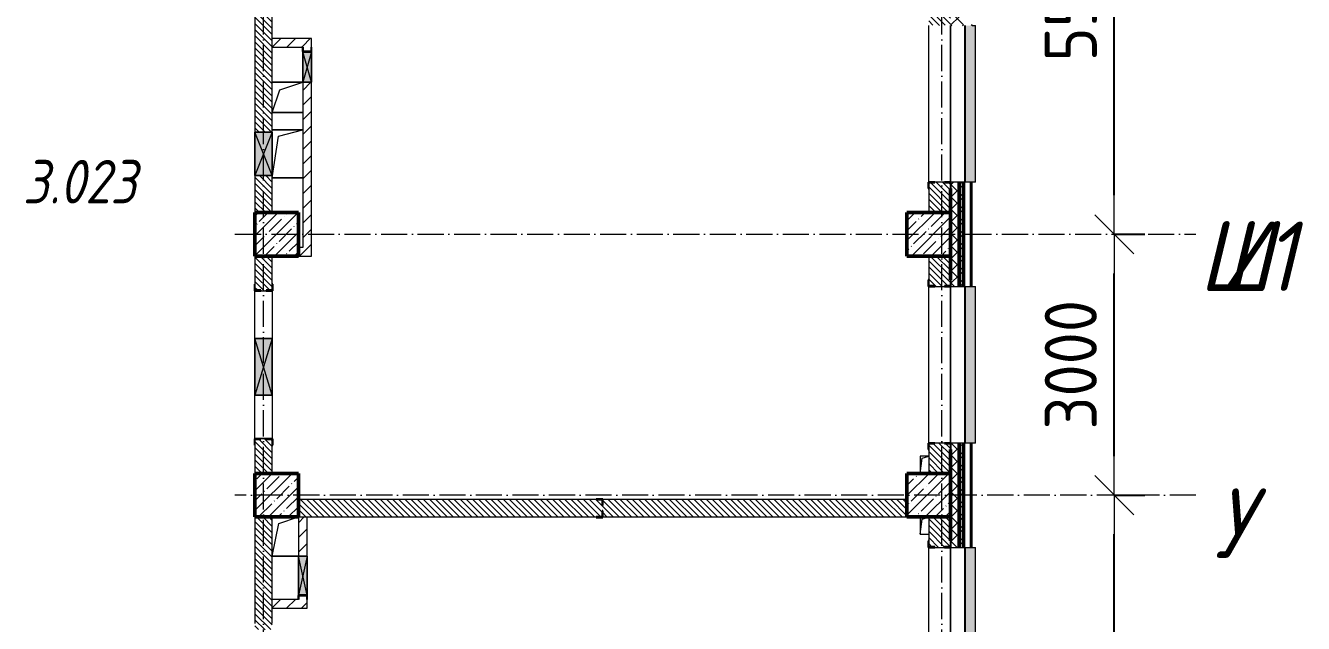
# Model space of a CAD drawing. Header units: millimetres. Extents: x 2294 to 908349, y -83289 to 219220.
# Drawn here: x 256196 to 270894, y 38881 to 45756 of the extents above; entities that cross this region are included whole.
import ezdxf

# ---------------------------------------------------------------- set-up
doc = ezdxf.new("R2010")
doc.units = ezdxf.units.MM
doc.linetypes.add('50_200_ШТРИХ_1Т_ш5_п1_п1_', pattern=[700, 500, -100, 0, -100])
for name, color, linetype, lineweight in [('A-____-____-DIMS', 7, 'Continuous', 9), ('A-DETL-GENF-OTLN', 7, 'Continuous', 9), ('A-FLOR-____-OTLN', 7, 'Continuous', 9), ('A-GENM-____-MCUT', 7, 'Continuous', 25), ('A-GENM-____-OTLN', 7, 'Continuous', 9), ('A-GENM-____-OTLN-1', 7, 'Continuous', 25), ('A-GLAZ-____-OTLN', 7, 'Continuous', 9), ('A-WALL-____-MCUT-2', 7, 'Continuous', 50), ('A-WALL-____-MCUT-3', 7, 'Continuous', 9), ('A-WALL-____-OTLN', 7, 'Continuous', 9), ('A-WALL-____-PATT-1', 7, 'Continuous', 9), ('A-WALL-FNSH-MCUT-1', 7, 'Continuous', 9), ('I-WALL-____-OTLN', 7, 'Continuous', 9), ('S-COLS-____-MCUT', 7, 'Continuous', 50), ('S-COLS-____-OTLN', 7, 'Continuous', 9), ('S-GRID-____-IDEN', 7, 'Continuous', 9), ('S-GRID-____-OTLN-1', 7, '50_200_ШТРИХ_1Т_ш5_п1_п1_', 9), ('Марки помещений', 7, 'Continuous', 9)]:
    doc.layers.add(name, color=color, linetype=linetype, lineweight=lineweight)
doc.layers.add('A-GLAZ-____-OTLN-1', color=7, linetype='Continuous', lineweight=9, true_color=0xc0c0c0)
doc.styles.add('ISOCPEUR_I', font='isocpeui.ttf', dxfattribs={"width": 0.9, "height": 2.5})
doc.styles.add('ISOCPEUR_I_2', font='isocpeui.ttf', dxfattribs={"width": 0.85, "height": 2.3})
doc.styles.add('СПДС', font='isocpeur.ttf', dxfattribs={"width": 0.9})
doc.dimstyles.new('Размера А3', dxfattribs={"dimtxt": 800, "dimasz": 450, "dimexe": 350, "dimexo": 100, "dimgap": 200, "dimtad": 1, "dimdec": 0, "dimrnd": 10, "dimzin": 0, "dimdsep": 46, "dimtxsty": 'СПДС', "dimblk": 'ARROWHEAD_6', "dimcen": 1, "dimclrd": 5, "dimclre": 5, "dimclrt": 5, "dimazin": 0, "dimtfac": 1, "dimtdec": 0, "dimtmove": 2, "dimatfit": 3, "dimfxl": 1, "dimtolj": 1, "dimtzin": 0, "dimarcsym": 0})
pattern_1 = [(45, (165583.51, 6025.28), (-70.71068, 70.71068), []), (135, (165583.51, 6025.28), (-70.71068, -70.71068), [])]
pattern_2 = [(135, (165583.507, 6025.276), (-35.35534, -35.35534), [])]
pattern_3 = [(45, (165583.51, 6025.28), (-84.85281, 84.85281), [])]

# ---------------------------------------------------------------- blocks, each defined once
blk = doc.blocks.new('ARROWHEAD_6')
at = {"color": 0, "linetype": 'Continuous'}
for p, q in [((-0.5, -0.5), (0.5, 0.5)), ((0, 0), (-1, 0))]:
    blk.add_line(p, q, dxfattribs=at)
blk = doc.blocks.new('*D2705')
at = {"layer": 'A-____-____-DIMS', "color": 0, "lineweight": -2, "transparency": 16777216}
for p, q in [((268712, 40356), (269068, 40356)), ((268718, 34806), (268718, 39906)), ((268712, 34356), (269068, 34356))]:
    blk.add_line(p, q, dxfattribs=at)
at = {"layer": 'Defpoints', "color": 0, "transparency": 16777216}
for p in [(268612, 40356), (268718, 40356), (268612, 34356)]:
    blk.add_point(p, dxfattribs=at)
at = {"layer": 'A-____-____-DIMS', "color": 0, "lineweight": -2, "transparency": 16777216, "xscale": 450, "yscale": 450, "zscale": 450}
for p, rotation in [((268718, 40356), 90), ((268718, 34356), 270)]:
    blk.add_blockref('ARROWHEAD_6', p, dxfattribs=dict(at, rotation=rotation))
at = {"layer": 'A-____-____-DIMS', "color": 0, "transparency": 16777216, "insert": (268218, 37356), "char_height": 600, "attachment_point": 5, "rotation": 90, "style": 'СПДС'}
blk.add_mtext('\\A1;6000', dxfattribs=at)
blk = doc.blocks.new('*D2706')
at = {"layer": 'A-____-____-DIMS', "color": 0, "lineweight": -2, "transparency": 16777216}
for p, q in [((268712, 43356), (269068, 43356)), ((268718, 40806), (268718, 42906)), ((268712, 40356), (269068, 40356))]:
    blk.add_line(p, q, dxfattribs=at)
at = {"layer": 'Defpoints', "color": 0, "transparency": 16777216}
for p in [(268612, 43356), (268718, 43356), (268612, 40356)]:
    blk.add_point(p, dxfattribs=at)
at = {"layer": 'A-____-____-DIMS', "color": 0, "lineweight": -2, "transparency": 16777216, "xscale": 450, "yscale": 450, "zscale": 450}
for p, rotation in [((268718, 43356), 90), ((268718, 40356), 270)]:
    blk.add_blockref('ARROWHEAD_6', p, dxfattribs=dict(at, rotation=rotation))
at = {"layer": 'A-____-____-DIMS', "color": 0, "transparency": 16777216, "insert": (268218, 41856), "char_height": 600, "attachment_point": 5, "rotation": 90, "style": 'СПДС'}
blk.add_mtext('\\A1;3000', dxfattribs=at)
blk = doc.blocks.new('*D2707')
at = {"layer": 'A-____-____-DIMS', "color": 0, "lineweight": -2, "transparency": 16777216}
for p, q in [((268712, 48856), (269068, 48856)), ((268718, 43806), (268718, 48406)), ((268712, 43356), (269068, 43356))]:
    blk.add_line(p, q, dxfattribs=at)
at = {"layer": 'Defpoints', "color": 0, "transparency": 16777216}
for p in [(268612, 48856), (268718, 48856), (268612, 43356)]:
    blk.add_point(p, dxfattribs=at)
at = {"layer": 'A-____-____-DIMS', "color": 0, "lineweight": -2, "transparency": 16777216, "xscale": 450, "yscale": 450, "zscale": 450}
for p, rotation in [((268718, 48856), 90), ((268718, 43356), 270)]:
    blk.add_blockref('ARROWHEAD_6', p, dxfattribs=dict(at, rotation=rotation))
at = {"layer": 'A-____-____-DIMS', "color": 0, "transparency": 16777216, "insert": (268218, 46106), "char_height": 600, "attachment_point": 5, "rotation": 90, "style": 'СПДС'}
blk.add_mtext('\\A1;5500', dxfattribs=at)
blk = doc.blocks.new('BSC_Колонна _Прямоугольная - 500х500-V33-АР1_План отверстий 3 этажа в осях 1-64_А-ГГ')
at = {"layer": 'S-COLS-____-OTLN'}
h = blk.add_hatch(dxfattribs=at)
h.set_pattern_fill('FP_70', color=256, style=0, pattern_type=2)
h.set_pattern_definition([(45, (-101000, -34331.04), (-114.04925, 114.04925), []), (45, (-100885.95, -34331.04), (-114.04925, 114.04925), [201.613, -40.323, 3.353, -36.97])])
h.paths.add_polyline_path([(-250, -250), (250, -250), (250, 250), (-250, 250), (-250, -56)], flags=0)
at = {"layer": 'S-COLS-____-MCUT'}
for p, q in [((250, 250), (-250, 250)), ((-250, 250), (-250, -250)), ((250, -250), (250, 250)), ((-250, -250), (250, -250))]:
    blk.add_line(p, q, dxfattribs=at)
blk = doc.blocks.new('BSC_Колонна _Прямоугольная - 500х500-V34-АР1_План отверстий 3 этажа в осях 1-64_А-ГГ')
at = {"layer": 'S-COLS-____-OTLN'}
h = blk.add_hatch(dxfattribs=at)
h.set_pattern_fill('FP_71', color=256, style=0, pattern_type=2)
h.set_pattern_definition([(45, (-93500, -34331.04), (-114.04925, 114.04925), []), (45, (-93385.95, -34331.04), (-114.04925, 114.04925), [201.613, -40.323, 3.353, -36.97])])
h.paths.add_polyline_path([(-250, -250), (250, -250), (250, 250), (-250, 250)], flags=0)
at = {"layer": 'S-COLS-____-MCUT'}
for p, q in [((250, 250), (-250, 250)), ((-250, 250), (-250, -250)), ((250, -250), (250, 250)), ((-250, -250), (250, -250))]:
    blk.add_line(p, q, dxfattribs=at)
blk = doc.blocks.new('BSC_Колонна _Прямоугольная - 500х500-V35-АР1_План отверстий 3 этажа в осях 1-64_А-ГГ')
at = {"layer": 'S-COLS-____-OTLN'}
h = blk.add_hatch(dxfattribs=at)
h.set_pattern_fill('FP_72', color=256, style=0, pattern_type=2)
h.set_pattern_definition([(45, (-101000, -37331.04), (-114.04925, 114.04925), []), (45, (-100885.95, -37331.04), (-114.04925, 114.04925), [201.613, -40.323, 3.353, -36.97])])
h.paths.add_polyline_path([(-250, -250), (250, -250), (250, 250), (-250, 250)], flags=0)
at = {"layer": 'S-COLS-____-MCUT'}
for p, q in [((250, 250), (-250, 250)), ((-250, 250), (-250, -250)), ((250, -250), (250, 250)), ((-250, -250), (250, -250))]:
    blk.add_line(p, q, dxfattribs=at)
blk = doc.blocks.new('BSC_Колонна _Прямоугольная - 500х500-V36-АР1_План отверстий 3 этажа в осях 1-64_А-ГГ')
at = {"layer": 'S-COLS-____-OTLN'}
h = blk.add_hatch(dxfattribs=at)
h.set_pattern_fill('FP_73', color=256, style=0, pattern_type=2)
h.set_pattern_definition([(45, (-93500, -37331.04), (-114.04925, 114.04925), []), (45, (-93385.95, -37331.04), (-114.04925, 114.04925), [201.613, -40.323, 3.353, -36.97])])
h.paths.add_polyline_path([(-250, -250), (250, -250), (250, 250), (-250, 250)], flags=0)
at = {"layer": 'S-COLS-____-MCUT'}
for p, q in [((250, 250), (-250, 250)), ((-250, 250), (-250, -250)), ((250, -250), (250, 250)), ((-250, -250), (250, -250))]:
    blk.add_line(p, q, dxfattribs=at)
blk = doc.blocks.new('Фахверк_СКБ_Уголок - 250_2700-27497298-АР1_План отверстий 3 этажа в осях 1-64_А-ГГ')
at = {"layer": 'A-GENM-____-MCUT'}
for p, q in [((200, 181), (125, 181)), ((125, 181), (125, 106)), ((131, 106), (131, 175)), ((131, 175), (200, 175)), ((200, 175), (200, 181)), ((125, 106), (131, 106)), ((131, -6), (125, -6)), ((125, -6), (125, -81)), ((125, -81), (200, -81)), ((131, -75), (131, -6)), ((200, -75), (131, -75)), ((200, -81), (200, -75))]:
    blk.add_line(p, q, dxfattribs=at)
blk = doc.blocks.new('Фахверк_СКБ_Уголок - 200_3550-28267367-АР1_План отверстий 3 этажа в осях 1-64_А-ГГ')
at = {"layer": 'A-GENM-____-MCUT'}
for p, q in [((200, 156), (125, 156)), ((125, 156), (125, 81)), ((131, 81), (131, 150)), ((131, 150), (200, 150)), ((200, 150), (200, 156)), ((125, 81), (131, 81)), ((131, 19), (125, 19)), ((125, 19), (125, -56)), ((131, -50), (131, 19)), ((125, -56), (200, -56)), ((200, -50), (131, -50)), ((200, -56), (200, -50))]:
    blk.add_line(p, q, dxfattribs=at)
blk = doc.blocks.new('154_Стойка_СКБ_Уголок - СМ-2480_200-28346303-АР1_План отверстий 3 этажа в осях 1-64_А-ГГ')
at = {"layer": 'A-GENM-____-MCUT'}
for p, q in [((125, 156), (125, 81)), ((200, 156), (125, 156)), ((131, 81), (131, 150)), ((131, 150), (200, 150)), ((200, 150), (200, 156)), ((125, 81), (131, 81)), ((131, 19), (125, 19)), ((125, 19), (125, -56)), ((131, -50), (131, 19)), ((125, -56), (200, -56)), ((200, -50), (131, -50)), ((200, -56), (200, -50))]:
    blk.add_line(p, q, dxfattribs=at)
blk = doc.blocks.new('Стойка_Влож_Полоса боковая - Полоса-28213942-АР1_План отверстий 3 этажа в осях 1-64_А-ГГ')
at = {"layer": 'A-GENM-____-OTLN'}
for p, q in [((-5, 60), (0, 60)), ((-5, -60), (-5, 60)), ((0, 31), (0, -31)), ((0, -60), (-5, -60))]:
    blk.add_line(p, q, dxfattribs=at)
blk = doc.blocks.new('Фахверк_СКБ_Уголок - 200_3960-28268576-АР1_План отверстий 3 этажа в осях 1-64_А-ГГ')
at = {"layer": 'A-GENM-____-MCUT'}
for p, q in [((200, 156), (125, 156)), ((125, 156), (125, 81)), ((131, 81), (131, 150)), ((131, 150), (200, 150)), ((200, 150), (200, 156)), ((125, 81), (131, 81)), ((131, 19), (125, 19)), ((125, 19), (125, -56)), ((131, -50), (131, 19)), ((125, -56), (200, -56)), ((200, -50), (131, -50)), ((200, -56), (200, -50))]:
    blk.add_line(p, q, dxfattribs=at)
blk = doc.blocks.new('AR_Отверстие прямоугольное _в плите_ - AR_Отверстие прямоугольное _в плите_-V179-АР1_План отверстий 3 этажа в осях 1-64_А-ГГ')
at = {"layer": 'A-GENM-____-OTLN'}
for p, q in [((50, 100), (-50, 100)), ((-50, 100), (-50, -100)), ((-50, -100), (-25, 75)), ((-25, 75), (50, 100))]:
    blk.add_line(p, q, dxfattribs=at)
blk = doc.blocks.new('AR_Отверстие прямоугольное _в плите_ - AR_Отверстие прямоугольное _в плите_-V178-АР1_План отверстий 3 этажа в осях 1-64_А-ГГ')
at = {"layer": 'A-GENM-____-OTLN'}
for p, q in [((-50, 100), (-50, -100)), ((-50, -100), (-25, 75)), ((-25, 75), (50, 100)), ((-50, -100), (50, -100))]:
    blk.add_line(p, q, dxfattribs=at)
blk = doc.blocks.new('AR_Отверстие прямоугольное _в плите_ - AR_Отверстие прямоугольное _в плите_-30552844-АР1_План отверстий 3 этажа в осях 1-64_А-ГГ')
at = {"layer": 'A-GENM-____-OTLN'}
for p, q in [((175, 175), (-175, 175)), ((-87, 87), (175, 175)), ((-175, -175), (-87, 87)), ((-175, -175), (175, -175))]:
    blk.add_line(p, q, dxfattribs=at)
blk = doc.blocks.new('AR_Отверстие прямоугольное _в плите_ - AR_Отверстие прямоугольное _в плите_-30552585-АР1_План отверстий 3 этажа в осях 1-64_А-ГГ')
at = {"layer": 'A-GENM-____-OTLN'}
for p, q in [((175, 275), (-175, 275)), ((-175, -275), (-105, 205)), ((-105, 205), (175, 275)), ((-175, -275), (175, -275))]:
    blk.add_line(p, q, dxfattribs=at)
blk = doc.blocks.new('AR_Отверстие прямоугольное _в плите_ - AR_Отверстие прямоугольное _в плите_-30552603-АР1_План отверстий 3 этажа в осях 1-64_А-ГГ')
at = {"layer": 'A-GENM-____-OTLN'}
for p, q in [((-150, -225), (-75, 150)), ((-75, 150), (150, 225)), ((-150, -225), (150, -225))]:
    blk.add_line(p, q, dxfattribs=at)
blk = doc.blocks.new('Отлив_СКБ - Отлив витража_120_НВФ-31885688-АР1_План отверстий 3 этажа в осях 1-64_А-ГГ')
at = {"layer": 'A-GLAZ-____-OTLN-1'}
for points in [[(4275, -2), (4800, -2), (4800, 0), (0, 0), (0, -2), (740, -2)], [(4275, -120), (4800, -120), (4800, -2), (0, -2), (0, -120), (740, -120)]]:
    blk.add_hatch(color=256, dxfattribs=at).paths.add_polyline_path(points, flags=0)
at = {"layer": 'A-GLAZ-____-OTLN'}
for p, q in [((0, 0), (4800, 0)), ((4800, -2), (0, -2)), ((0, -120), (0, -83)), ((0, -120), (4800, -120)), ((4800, -83), (4800, -120))]:
    blk.add_line(p, q, dxfattribs=at)
blk = doc.blocks.new('Отлив_СКБ - Отлив витража_120_НВФ-31885687-АР1_План отверстий 3 этажа в осях 1-64_А-ГГ')
at = {"layer": 'A-GLAZ-____-OTLN-1'}
for points in [[(0, 0), (0, -2), (1800, -2), (1800, 0), (534, 0)], [(0, -2), (0, -120), (1800, -120), (1800, -2), (534, -2)]]:
    blk.add_hatch(color=256, dxfattribs=at).paths.add_polyline_path(points, flags=0)
at = {"layer": 'A-GLAZ-____-OTLN'}
for p, q in [((0, 0), (1800, 0)), ((1800, -2), (0, -2)), ((0, -120), (0, -83)), ((0, -120), (1800, -120)), ((1800, -83), (1800, -120))]:
    blk.add_line(p, q, dxfattribs=at)
blk = doc.blocks.new('AR_Отверстие прямоугольное _в стене_ - AR_Отверстие прямоугольное _в стене__ОВ-36949509-АР1_План отверстий 3 этажа в осях 1-64_А-ГГ')
at = {"layer": 'A-GLAZ-____-OTLN'}
blk.add_hatch(color=256, dxfattribs=at).paths.add_polyline_path([(250, -100), (250, 100), (-250, 100), (-250, -100)], flags=0)
at = {"layer": 'A-DETL-GENF-OTLN'}
for p, q in [((-250, -100), (-250, 100)), ((-250, 100), (250, 100)), ((250, 100), (-250, -100)), ((-250, 100), (250, -100)), ((250, 100), (-250, 100)), ((-250, 100), (-250, -100)), ((250, 100), (250, -100)), ((250, -100), (250, 100)), ((250, -100), (-250, -100)), ((-250, -100), (250, -100))]:
    blk.add_line(p, q, dxfattribs=at)
blk = doc.blocks.new('AR_Отверстие прямоугольное _в стене_ - AR_Отверстие прямоугольное _в стене__ОВ-36951366-АР1_План отверстий 3 этажа в осях 1-64_А-ГГ')
at = {"layer": 'A-GLAZ-____-OTLN'}
blk.add_hatch(color=256, dxfattribs=at).paths.add_polyline_path([(225, 50), (-225, 50), (-225, -50), (225, -50), (225, 47)], flags=0)
at = {"layer": 'A-DETL-GENF-OTLN'}
for p, q in [((-225, -50), (-225, 50)), ((-225, 50), (225, 50)), ((225, 50), (-225, -50)), ((-225, 50), (225, -50)), ((225, 50), (-225, 50)), ((-225, 50), (-225, -50)), ((225, -50), (-225, -50)), ((-225, -50), (225, -50))]:
    blk.add_line(p, q, dxfattribs=at)
blk = doc.blocks.new('AR_Отверстие прямоугольное _в стене_ - AR_Отверстие прямоугольное _в стене__ОВ-36948832-АР1_План отверстий 3 этажа в осях 1-64_А-ГГ')
at = {"layer": 'A-GLAZ-____-OTLN'}
blk.add_hatch(color=256, dxfattribs=at).paths.add_polyline_path([(175, -47), (175, 50), (-175, 50), (-175, -50), (175, -50)], flags=0)
at = {"layer": 'A-DETL-GENF-OTLN'}
for p, q in [((-175, 50), (175, 50)), ((175, 50), (-175, -50)), ((-175, 50), (175, -50)), ((175, 50), (-175, 50)), ((175, 50), (175, -50)), ((175, -50), (175, 50)), ((175, -50), (-175, -50)), ((-175, -50), (175, -50))]:
    blk.add_line(p, q, dxfattribs=at)
blk = doc.blocks.new('AR_Отверстие прямоугольное _в стене_ - AR_Отверстие прямоугольное _в стене__ОВ-36945931-АР1_План отверстий 3 этажа в осях 1-64_А-ГГ')
at = {"layer": 'A-GLAZ-____-OTLN'}
blk.add_hatch(color=256, dxfattribs=at).paths.add_polyline_path([(325, 100), (-325, 100), (-325, -100), (325, -100)], flags=0)
at = {"layer": 'A-DETL-GENF-OTLN'}
for p, q in [((-325, -100), (-325, 100)), ((-325, 100), (325, 100)), ((325, 100), (-325, -100)), ((-325, 100), (325, -100)), ((325, 100), (-325, 100)), ((-325, 100), (-325, -100)), ((325, 100), (325, -100)), ((325, -100), (325, 100)), ((325, -100), (-325, -100)), ((-325, -100), (325, -100))]:
    blk.add_line(p, q, dxfattribs=at)
blk = doc.blocks.new('154_Фахверк_СКБ_Швеллер - Тип_100_3960_зеркало-28515619-АР1_План отверстий 3 этажа в осях 1-64_А-ГГ')
at = {"layer": 'A-GENM-____-MCUT'}
for p, q in [((175, 50), (125, 50)), ((125, 50), (125, -50)), ((128, 47), (175, 47)), ((128, -47), (128, 47)), ((175, 47), (175, 50)), ((125, -50), (175, -50)), ((175, -47), (128, -47)), ((175, -50), (175, -47))]:
    blk.add_line(p, q, dxfattribs=at)
blk = doc.blocks.new('3floor')
at = {"layer": 'A-WALL-____-PATT-1'}
h = blk.add_hatch(dxfattribs=at)
h.set_pattern_fill('FP_1', color=256, style=0, pattern_type=2)
h.set_pattern_definition(pattern_1)
h.paths.add_polyline_path([(266934, 4006), (266934, 4956), (266840, 4956), (266840, 4881), (266834, 4881), (266834, 4006)], flags=0)
h.paths.add_polyline_path([(266840, 6756), (266934, 6756), (266934, 7956), (266840, 7956), (266840, 7881), (266834, 7881), (266834, 6831), (266840, 6831), (266840, 6759)], flags=0)
h.paths.add_polyline_path([(266934, 9756), (266934, 10956), (266840, 10956), (266840, 10881), (266834, 10881), (266834, 9831), (266840, 9831), (266840, 9756)], flags=0)
h.paths.add_polyline_path([(266934, 12756), (266934, 13956), (266840, 13956), (266840, 13881), (266834, 13881), (266834, 12831), (266840, 12831), (266840, 12756)], flags=0)
h.paths.add_polyline_path([(266840, 15756), (266934, 15756), (266934, 16956), (266840, 16956), (266840, 16881), (266834, 16881), (266834, 15831), (266840, 15831), (266840, 15762)], flags=0)
h.paths.add_polyline_path([(266840, 21756), (266934, 21756), (266934, 22956), (266840, 22956), (266840, 22881), (266834, 22881), (266834, 21831), (266840, 21831), (266840, 21762)], flags=0)
h.paths.add_polyline_path([(266840, 24756), (266934, 24756), (266934, 25956), (266840, 25956), (266840, 25881), (266834, 25881), (266834, 24831), (266840, 24831), (266840, 24762)], flags=0)
h.paths.add_polyline_path([(266934, 27756), (266934, 28956), (266840, 28956), (266840, 28881), (266834, 28881), (266834, 27831), (266840, 27831), (266840, 27756)], flags=0)
h.paths.add_polyline_path([(266840, 30756), (266934, 30756), (266934, 31956), (266840, 31956), (266840, 31881), (266834, 31881), (266834, 30831), (266840, 30831), (266840, 30762)], flags=0)
h.paths.add_polyline_path([(266934, 33756), (266934, 34956), (266840, 34956), (266840, 34881), (266834, 34881), (266834, 33831), (266840, 33831), (266840, 33756)], flags=0)
h.paths.add_polyline_path([(266934, 39756), (266934, 40956), (266840, 40956), (266840, 40881), (266834, 40881), (266834, 39831), (266840, 39831), (266840, 39756)], flags=0)
h.paths.add_polyline_path([(266840, 42756), (266934, 42756), (266934, 43956), (266840, 43956), (266840, 43881), (266834, 43881), (266834, 42831), (266840, 42831), (266840, 42762)], flags=0)
h.paths.add_polyline_path([(266934, 45756), (266934, 46956), (266840, 46956), (266840, 46881), (266834, 46881), (266834, 45831), (266840, 45831), (266840, 45756)], flags=0)
h.paths.add_polyline_path([(266934, 51756), (266934, 52821), (266834, 52821), (266834, 51831), (266840, 51831), (266840, 51756)], flags=0)
h = blk.add_hatch(dxfattribs=at)
h.set_pattern_fill('FP_1', color=256, style=0, pattern_type=2)
h.set_pattern_definition(pattern_1)
h.paths.add_polyline_path([(266934, 3956), (266984, 3956), (266984, 4956), (266934, 4956), (266934, 4006)], flags=0)
h.paths.add_polyline_path([(266934, 6756), (266984, 6756), (266984, 7956), (266934, 7956), (266934, 6759)], flags=0)
h.paths.add_polyline_path([(266984, 9756), (266984, 10956), (266934, 10956), (266934, 9756)], flags=0)
h.paths.add_polyline_path([(266984, 12756), (266984, 13956), (266934, 13956), (266934, 12756)], flags=0)
h.paths.add_polyline_path([(266934, 15756), (266984, 15756), (266984, 16956), (266934, 16956), (266934, 16220)], flags=0)
h.paths.add_polyline_path([(266934, 21756), (266984, 21756), (266984, 22956), (266934, 22956), (266934, 22240)], flags=0)
h.paths.add_polyline_path([(266984, 24756), (266984, 25956), (266934, 25956), (266934, 24756)], flags=0)
h.paths.add_polyline_path([(266984, 27756), (266984, 28956), (266934, 28956), (266934, 27756)], flags=0)
h.paths.add_polyline_path([(266934, 30756), (266984, 30756), (266984, 31956), (266934, 31956), (266934, 30840)], flags=0)
h.paths.add_polyline_path([(266934, 33756), (266984, 33756), (266984, 34956), (266934, 34956), (266934, 34280)], flags=0)
h.paths.add_polyline_path([(266934, 39756), (266984, 39756), (266984, 40956), (266934, 40956), (266934, 40301)], flags=0)
h.paths.add_polyline_path([(266984, 42756), (266984, 43956), (266934, 43956), (266934, 42756)], flags=0)
h.paths.add_polyline_path([(266934, 45756), (266984, 45756), (266984, 46956), (266934, 46956), (266934, 46321)], flags=0)
h.paths.add_polyline_path([(266934, 51756), (266984, 51756), (266984, 52821), (266934, 52821), (266934, 52341)], flags=0)
h = blk.add_hatch(dxfattribs=at)
h.set_pattern_fill('FP_3', color=256, style=0, pattern_type=2)
h.set_pattern_definition([(45, (165583.51, 6025.28), (-85.53659, 85.53659), []), (45, (165640.53, 6025.28), (-85.53659, 85.53659), [])])
h.paths.add_polyline_path([(267064, 3856), (267084, 3856), (267084, 4956), (267064, 4956), (267064, 3876)], flags=0)
h.paths.add_polyline_path([(267084, 6756), (267084, 7956), (267064, 7956), (267064, 6756)], flags=0)
h.paths.add_polyline_path([(267064, 9756), (267084, 9756), (267084, 10956), (267064, 10956), (267064, 10199)], flags=0)
h.paths.add_polyline_path([(267064, 12756), (267084, 12756), (267084, 13956), (267064, 13956), (267064, 12780)], flags=0)
h.paths.add_polyline_path([(267084, 15756), (267084, 16956), (267064, 16956), (267064, 15756)], flags=0)
h.paths.add_polyline_path([(267084, 21756), (267084, 22956), (267064, 22956), (267064, 21756)], flags=0)
h.paths.add_polyline_path([(267084, 24756), (267084, 25956), (267064, 25956), (267064, 24756)], flags=0)
h.paths.add_polyline_path([(267084, 27756), (267084, 28956), (267064, 28956), (267064, 27756)], flags=0)
h.paths.add_polyline_path([(267064, 30756), (267084, 30756), (267084, 31956), (267064, 31956), (267064, 30840)], flags=0)
h.paths.add_polyline_path([(267084, 33756), (267084, 34956), (267064, 34956), (267064, 33756)], flags=0)
h.paths.add_polyline_path([(267084, 39756), (267084, 40956), (267064, 40956), (267064, 39756)], flags=0)
h.paths.add_polyline_path([(267064, 42756), (267084, 42756), (267084, 43956), (267064, 43956), (267064, 42881)], flags=0)
h.paths.add_polyline_path([(267084, 45756), (267084, 46956), (267064, 46956), (267064, 45756)], flags=0)
h.paths.add_polyline_path([(267084, 51756), (267084, 52821), (267064, 52821), (267064, 51756)], flags=0)
h = blk.add_hatch(dxfattribs=at)
h.set_pattern_fill('FP_6', color=256, style=0, pattern_type=2)
h.set_pattern_definition(pattern_2)
h.paths.add_polyline_path([(259034, 43606), (259034, 44031), (258834, 44031), (258834, 43606)], flags=0)
h.paths.add_polyline_path([(259034, 44531), (259034, 48456), (258834, 48456), (258834, 44531)], flags=0)
h = blk.add_hatch(dxfattribs=at)
h.set_pattern_fill('FP_6', color=256, style=0, pattern_type=2)
h.set_pattern_definition(pattern_2)
h.paths.add_polyline_path([(266584, 43606), (266834, 43606), (266834, 43950), (266765, 43950), (266765, 43956), (266653, 43956), (266653, 43950), (266584, 43950), (266584, 43881)], flags=0)
h.paths.add_polyline_path([(266653, 45756), (266765, 45756), (266765, 45762), (266834, 45762), (266834, 46950), (266765, 46950), (266765, 46956), (266653, 46956), (266653, 46950), (266584, 46950), (266584, 45762), (266653, 45762)], flags=0)
h = blk.add_hatch(dxfattribs=at)
h.set_pattern_fill('FP_4', color=256, style=0, pattern_type=2)
h.set_pattern_definition(pattern_3)
h.paths.add_polyline_path([(259384, 45506), (259384, 45606), (259034, 45606), (259034, 45506)], flags=0)
h = blk.add_hatch(dxfattribs=at)
h.set_pattern_fill('FP_4', color=256, style=0, pattern_type=2)
h.set_pattern_definition(pattern_3)
h.paths.add_polyline_path([(259484, 43106), (259484, 45106), (259384, 45106), (259384, 43106)], flags=0)
h.paths.add_polyline_path([(259477, 45459), (259481, 45459), (259481, 45506), (259484, 45506), (259484, 45606), (259384, 45606), (259384, 45506), (259387, 45506), (259387, 45459)], flags=0)
h = blk.add_hatch(dxfattribs=at)
h.set_pattern_fill('FP_6', color=256, style=0, pattern_type=2)
h.set_pattern_definition(pattern_2)
h.paths.add_polyline_path([(258834, 40606), (259034, 40606), (259034, 41000), (258965, 41000), (258965, 41006), (258903, 41006), (258903, 41000), (258834, 41000), (258834, 40931)], flags=0)
h.paths.add_polyline_path([(258965, 42706), (258965, 42712), (259034, 42712), (259034, 43106), (258834, 43106), (258834, 42712), (258903, 42712), (258903, 42706)], flags=0)
h = blk.add_hatch(dxfattribs=at)
h.set_pattern_fill('FP_4', color=256, style=0, pattern_type=2)
h.set_pattern_definition(pattern_3)
h.paths.add_polyline_path([(259384, 43106), (259384, 43206), (259334, 43206), (259334, 43106)], flags=0)
h = blk.add_hatch(dxfattribs=at)
h.set_pattern_fill('FP_6', color=256, style=0, pattern_type=2)
h.set_pattern_definition(pattern_2)
h.paths.add_polyline_path([(266765, 40606), (266834, 40606), (266834, 40950), (266765, 40950), (266765, 40956), (266653, 40956), (266653, 40950), (266584, 40950), (266584, 40606)], flags=0)
h.paths.add_polyline_path([(266765, 42756), (266765, 42762), (266834, 42762), (266834, 43106), (266584, 43106), (266584, 42762), (266653, 42762), (266653, 42756)], flags=0)
h = blk.add_hatch(dxfattribs=at)
h.set_pattern_fill('FP_6', color=256, style=0, pattern_type=2)
h.set_pattern_definition(pattern_2)
h.paths.add_polyline_path([(266315, 40106), (266334, 40106), (266334, 40306), (262834, 40306), (262834, 40237), (262828, 40237), (262828, 40306), (259334, 40306), (259334, 40106), (262828, 40106), (262828, 40175), (262834, 40175), (262834, 40106), (264548, 40106)], flags=0)
h = blk.add_hatch(dxfattribs=at)
h.set_pattern_fill('FP_6', color=256, style=0, pattern_type=2)
h.set_pattern_definition(pattern_2)
h.paths.add_polyline_path([(259034, 34606), (259034, 34900), (258965, 34900), (258965, 34906), (258903, 34906), (258903, 34900), (258834, 34900), (258834, 34606)], flags=0)
h.paths.add_polyline_path([(258903, 36706), (258965, 36706), (258965, 36712), (259034, 36712), (259034, 37000), (258965, 37000), (258965, 37006), (258903, 37006), (258903, 37000), (258834, 37000), (258834, 36712), (258903, 36712)], flags=0)
h.paths.add_polyline_path([(258903, 38806), (258965, 38806), (258965, 38812), (259034, 38812), (259034, 40106), (258834, 40106), (258834, 38812), (258903, 38812)], flags=0)
h = blk.add_hatch(dxfattribs=at)
h.set_pattern_fill('FP_4', color=256, style=0, pattern_type=2)
h.set_pattern_definition(pattern_3)
h.paths.add_polyline_path([(259431, 39156), (259431, 39203), (259337, 39203), (259337, 39156), (259384, 39156)], flags=0)
h.paths.add_polyline_path([(259334, 39656), (259434, 39656), (259434, 40106), (259334, 40106)], flags=0)
h = blk.add_hatch(dxfattribs=at)
h.set_pattern_fill('FP_6', color=256, style=0, pattern_type=2)
h.set_pattern_definition(pattern_2)
h.paths.add_polyline_path([(266584, 34606), (266834, 34606), (266834, 34950), (266765, 34950), (266765, 34956), (266653, 34956), (266653, 34950), (266584, 34950), (266584, 34881)], flags=0)
h.paths.add_polyline_path([(266653, 39756), (266765, 39756), (266765, 39762), (266834, 39762), (266834, 40106), (266584, 40106), (266584, 39762), (266653, 39762)], flags=0)
h = blk.add_hatch(dxfattribs=at)
h.set_pattern_fill('FP_4', color=256, style=0, pattern_type=2)
h.set_pattern_definition(pattern_3)
h.paths.add_polyline_path([(259034, 39056), (259434, 39056), (259434, 39156), (259034, 39156)], flags=0)
at = {"layer": 'A-FLOR-____-OTLN'}
for p, q in [((259034, 45106), (259384, 45106)), ((259384, 44756), (259034, 44756)), ((259034, 44556), (259384, 44556)), ((259384, 44006), (259034, 44006)), ((259334, 39656), (259034, 39656))]:
    blk.add_line(p, q, dxfattribs=at)
at = {"layer": 'A-WALL-____-MCUT-2'}
for p, q in [((266934, 42756), (266934, 43956)), ((266984, 42756), (266984, 43956)), ((266834, 43881), (266834, 43606)), ((266834, 43106), (266834, 42831)), ((266834, 40881), (266834, 40606)), ((266934, 39756), (266934, 40956)), ((266984, 39756), (266984, 40956)), ((266834, 40106), (266834, 39831))]:
    blk.add_line(p, q, dxfattribs=at)
at = {"layer": 'A-WALL-____-MCUT-3'}
for p, q in [((258834, 48456), (258834, 44531)), ((259034, 44531), (259034, 48456)), ((258834, 44031), (258834, 43606)), ((259034, 43606), (259034, 44031)), ((266765, 43956), (266653, 43956)), ((267064, 43956), (266840, 43956)), ((267064, 42756), (267064, 43956)), ((266584, 43881), (266584, 43606)), ((258834, 43106), (258834, 42781)), ((259034, 42781), (259034, 43106)), ((266584, 43106), (266584, 42831)), ((258903, 42706), (258965, 42706)), ((266653, 42756), (266765, 42756)), ((266840, 42756), (267064, 42756)), ((258834, 40931), (258834, 40606)), ((259034, 40606), (259034, 40931)), ((266584, 40881), (266584, 40606)), ((266765, 40956), (266653, 40956)), ((267064, 40956), (266840, 40956)), ((267064, 39756), (267064, 40956)), ((262759, 40306), (259334, 40306)), ((266334, 40306), (262834, 40306)), ((258834, 40106), (258834, 38881)), ((259034, 38881), (259034, 40106)), ((259334, 40106), (262759, 40106)), ((262834, 40106), (266334, 40106)), ((266584, 40106), (266584, 39831)), ((266653, 39756), (266765, 39756)), ((266840, 39756), (267064, 39756))]:
    blk.add_line(p, q, dxfattribs=at)
at = {"layer": 'A-WALL-____-OTLN'}
for p, q in [((266584, 43956), (266584, 45756)), ((266834, 43956), (266834, 45756)), ((266834, 45756), (266834, 43956)), ((266584, 40956), (266584, 42756)), ((266834, 40956), (266834, 42756)), ((266834, 42756), (266834, 40956)), ((266584, 34956), (266584, 39756)), ((266834, 34956), (266834, 39756)), ((266834, 39756), (266834, 34956))]:
    blk.add_line(p, q, dxfattribs=at)
at = {"layer": 'A-WALL-FNSH-MCUT-1'}
for p, q in [((259484, 45606), (259034, 45606)), ((259484, 45506), (259484, 45606)), ((259034, 45506), (259384, 45506)), ((259384, 45106), (259384, 43206)), ((259484, 43106), (259484, 45106)), ((267084, 43956), (267064, 43956)), ((267064, 43956), (267064, 42756)), ((267084, 42756), (267084, 43956)), ((259384, 43206), (259334, 43206)), ((259334, 43106), (259484, 43106)), ((267064, 42756), (267084, 42756)), ((267084, 40956), (267064, 40956)), ((267064, 40956), (267064, 39756)), ((267084, 39756), (267084, 40956)), ((259334, 40106), (259334, 39656)), ((259334, 40106), (259334, 40106)), ((259434, 39656), (259434, 40106)), ((267064, 39756), (267084, 39756)), ((259334, 39156), (259034, 39156)), ((259434, 39056), (259434, 39156)), ((259034, 39056), (259434, 39056))]:
    blk.add_line(p, q, dxfattribs=at)
at = {"layer": 'I-WALL-____-OTLN'}
for p, q in [((258834, 42156), (258834, 42706)), ((259034, 42706), (259034, 42156)), ((258834, 41006), (258834, 41506)), ((259034, 41506), (259034, 41006))]:
    blk.add_line(p, q, dxfattribs=at)
at = {"layer": 'A-GENM-____-OTLN'}
for name, p in [('AR_Отверстие прямоугольное _в плите_ - AR_Отверстие прямоугольное _в плите_-30552844-АР1_План отверстий 3 этажа в осях 1-64_А-ГГ', (259209, 44931)), ('AR_Отверстие прямоугольное _в плите_ - AR_Отверстие прямоугольное _в плите_-30552585-АР1_План отверстий 3 этажа в осях 1-64_А-ГГ', (259209, 44281)), ('AR_Отверстие прямоугольное _в плите_ - AR_Отверстие прямоугольное _в плите_-V179-АР1_План отверстий 3 этажа в осях 1-64_А-ГГ', (266534, 40706)), ('AR_Отверстие прямоугольное _в плите_ - AR_Отверстие прямоугольное _в плите_-30552603-АР1_План отверстий 3 этажа в осях 1-64_А-ГГ', (259184, 39881)), ('AR_Отверстие прямоугольное _в плите_ - AR_Отверстие прямоугольное _в плите_-V178-АР1_План отверстий 3 этажа в осях 1-64_А-ГГ', (266534, 40006))]:
    blk.add_blockref(name, p, dxfattribs=at)
at = {"layer": 'A-GENM-____-OTLN', "rotation": 269.9999999999999}
blk.add_blockref('Стойка_Влож_Полоса боковая - Полоса-28213942-АР1_План отверстий 3 этажа в осях 1-64_А-ГГ', (258934, 41006), dxfattribs=at)
at = {"layer": 'A-GENM-____-OTLN-1'}
for name, p, rotation in [('154_Фахверк_СКБ_Швеллер - Тип_100_3960_зеркало-28515619-АР1_План отверстий 3 этажа в осях 1-64_А-ГГ', (259434, 45331), 90), ('Фахверк_СКБ_Уголок - 250_2700-27497298-АР1_План отверстий 3 этажа в осях 1-64_А-ГГ', (266659, 44081), 269.9999999999999), ('Фахверк_СКБ_Уголок - 200_3960-28268576-АР1_План отверстий 3 этажа в осях 1-64_А-ГГ', (258984, 42581), 89.9999999999999), ('Фахверк_СКБ_Уголок - 250_2700-27497298-АР1_План отверстий 3 этажа в осях 1-64_А-ГГ', (266759, 42631), 89.9999999999999), ('154_Стойка_СКБ_Уголок - СМ-2480_200-28346303-АР1_План отверстий 3 этажа в осях 1-64_А-ГГ', (258884, 41131), 269.9999999999999), ('Фахверк_СКБ_Уголок - 250_2700-27497298-АР1_План отверстий 3 этажа в осях 1-64_А-ГГ', (266659, 41081), 269.9999999999999), ('Фахверк_СКБ_Уголок - 200_3550-28267367-АР1_План отверстий 3 этажа в осях 1-64_А-ГГ', (262959, 40256), 180), ('Фахверк_СКБ_Уголок - 250_2700-27497298-АР1_План отверстий 3 этажа в осях 1-64_А-ГГ', (266759, 39631), 89.9999999999999), ('154_Фахверк_СКБ_Швеллер - Тип_100_3960_зеркало-28515619-АР1_План отверстий 3 этажа в осях 1-64_А-ГГ', (259384, 39331), 270)]:
    blk.add_blockref(name, p, dxfattribs=dict(at, rotation=rotation))
at = {"layer": 'A-GLAZ-____-OTLN'}
for name, p, rotation in [('Отлив_СКБ - Отлив витража_120_НВФ-31885687-АР1_План отверстий 3 этажа в осях 1-64_А-ГГ', (267001, 43956), 90), ('AR_Отверстие прямоугольное _в стене_ - AR_Отверстие прямоугольное _в стене__ОВ-36948832-АР1_План отверстий 3 этажа в осях 1-64_А-ГГ', (259434, 45281), 270), ('AR_Отверстие прямоугольное _в стене_ - AR_Отверстие прямоугольное _в стене__ОВ-36949509-АР1_План отверстий 3 этажа в осях 1-64_А-ГГ', (258934, 44281), 269.9999999999999), ('Отлив_СКБ - Отлив витража_120_НВФ-31885687-АР1_План отверстий 3 этажа в осях 1-64_А-ГГ', (267001, 40956), 90), ('AR_Отверстие прямоугольное _в стене_ - AR_Отверстие прямоугольное _в стене__ОВ-36945931-АР1_План отверстий 3 этажа в осях 1-64_А-ГГ', (258934, 41831), 269.9999999999999), ('Отлив_СКБ - Отлив витража_120_НВФ-31885688-АР1_План отверстий 3 этажа в осях 1-64_А-ГГ', (267001, 34956), 90), ('AR_Отверстие прямоугольное _в стене_ - AR_Отверстие прямоугольное _в стене__ОВ-36951366-АР1_План отверстий 3 этажа в осях 1-64_А-ГГ', (259384, 39431), 270)]:
    blk.add_blockref(name, p, dxfattribs=dict(at, rotation=rotation))
at = {"layer": 'S-COLS-____-OTLN'}
for name, p in [('BSC_Колонна _Прямоугольная - 500х500-V36-АР1_План отверстий 3 этажа в осях 1-64_А-ГГ', (259084, 43356)), ('BSC_Колонна _Прямоугольная - 500х500-V35-АР1_План отверстий 3 этажа в осях 1-64_А-ГГ', (266584, 43356)), ('BSC_Колонна _Прямоугольная - 500х500-V34-АР1_План отверстий 3 этажа в осях 1-64_А-ГГ', (259084, 40356)), ('BSC_Колонна _Прямоугольная - 500х500-V33-АР1_План отверстий 3 этажа в осях 1-64_А-ГГ', (266584, 40356))]:
    blk.add_blockref(name, p, dxfattribs=at)
at = {"layer": 'Марки помещений', "insert": (256165, 44211), "char_height": 500, "width": 785.65, "attachment_point": 1, "style": 'ISOCPEUR_I_2'}
blk.add_mtext('3.023', dxfattribs=at)
blk = doc.blocks.new('3osi')
at = {"layer": 'S-GRID-____-OTLN-1', "color": 251, "ltscale": 0.6, "true_color": 0x636466}
for p, q in [((258933.5, 1542.7), (258933.5, 55906.2)), ((266733.5, 1542.7), (266733.5, 55906.2)), ((258604.8, 43356.3), (269657.9, 43356.3)), ((269657.9, 40356.3), (258604.8, 40356.3))]:
    blk.add_line(p, q, dxfattribs=at)
at = {"layer": 'S-GRID-____-IDEN', "char_height": 800, "attachment_point": 1, "style": 'ISOCPEUR_I'}
for s, insert, width in [('\\fISOCPEUR|b0|i1|c204|p34|;\\W.9;Ш', (269693.4, 43503), 281.392), ('/1', (269925.6, 43503), 346.329), ('\\fISOCPEUR|b0|i1|c204|p34|;\\W.9;У', (269865.1, 40432.4), 223.671)]:
    blk.add_mtext(s, dxfattribs=dict(at, insert=insert, width=width))
at = {"layer": 'A-____-____-DIMS'}
for base, p1, p2, picture, middle in [((268717.7, 48856.3), (268611.7, 43356.3), (268611.7, 48856.3), '*D2707', (268217.7, 46106.3)), ((268717.7, 43356.3), (268611.7, 40356.3), (268611.7, 43356.3), '*D2706', (268217.7, 41856.3)), ((268717.7, 40356.3), (268611.7, 34356.3), (268611.7, 40356.3), '*D2705', (268217.7, 37356.3))]:
    dim = blk.add_linear_dim(base=base, p1=p1, p2=p2, angle=90, dimstyle='Размера А3', override={"dimtxt": 600, "dimclrd": 0, "dimclre": 0, "dimclrt": 0}, dxfattribs=at)
    dim.commit()
    dim.dimension.update_dxf_attribs({"geometry": picture, "text_midpoint": middle})

msp = doc.modelspace()

# ---------------------------------------------------------------- block references
for name in ['3osi', '3floor']:
    msp.add_blockref(name, (0, 0))

doc.saveas('drawing.dxf')
